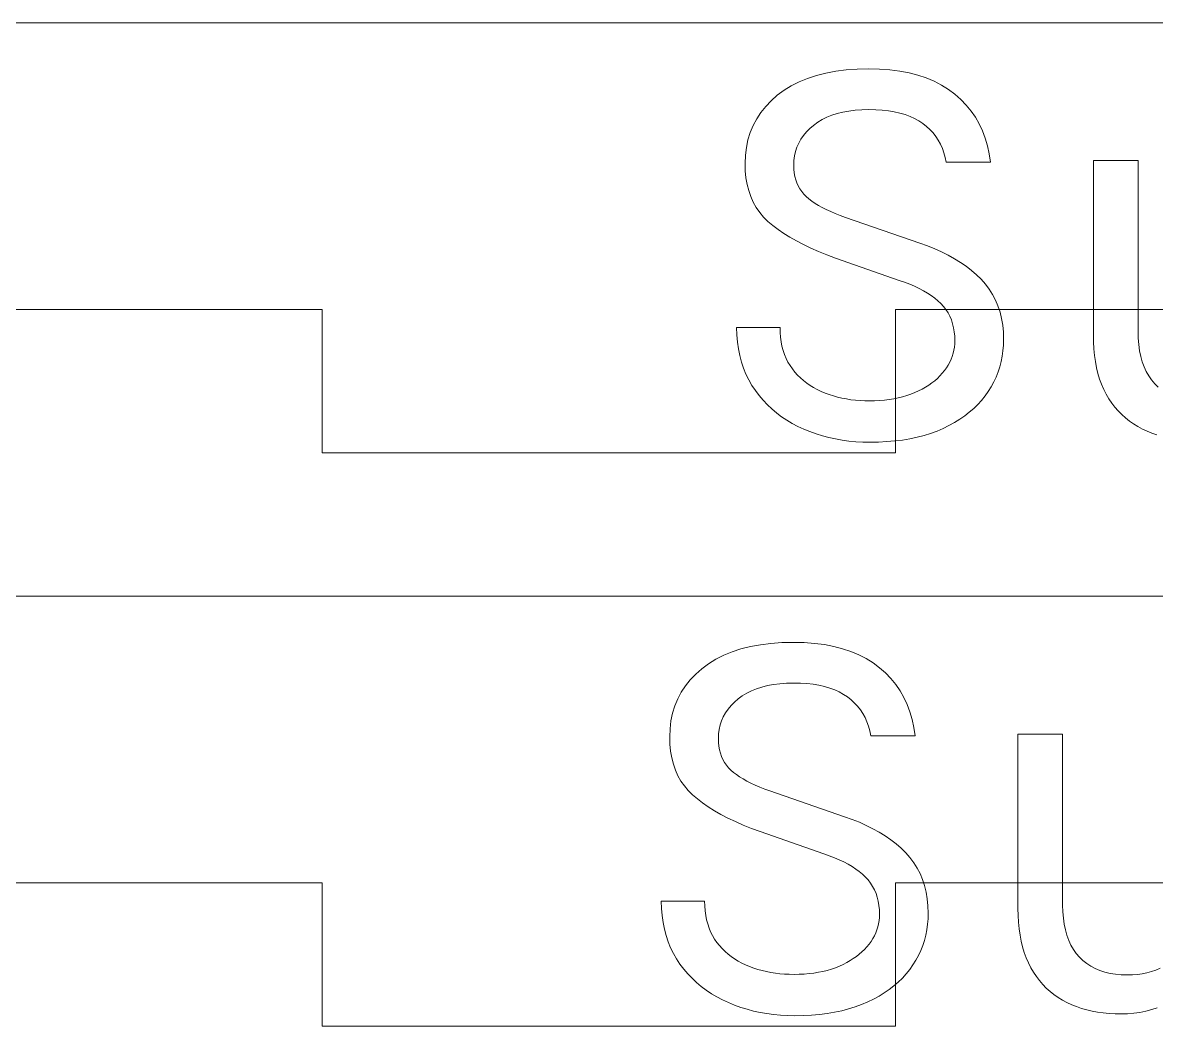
# Model space of a CAD drawing. Extents: x 0 to 393, y 0 to 389.
# Drawn here: x 23.73 to 47.46, y 344 to 365 of the extents above; entities that cross this region are included whole.
import ezdxf

# ---------------------------------------------------------------- set-up
doc = ezdxf.new("R2010")
doc.units = 0
doc.layers.get('0').update_dxf_attribs({"lineweight": 0})

msp = doc.modelspace()

# ---------------------------------------------------------------- linework, layer by layer
for p, q in [((138, 365), (6, 365)), ((40.748, 363.984), (40.968, 364.012)), ((40.968, 364.012), (41.199, 364.028)), ((41.199, 364.028), (41.442, 364.034)), ((41.442, 364.034), (41.442, 364.034)), ((41.442, 364.034), (41.667, 364.029)), ((41.667, 364.029), (41.883, 364.013)), ((41.883, 364.013), (42.088, 363.986)), ((39.981, 363.764), (40.156, 363.835)), ((40.156, 363.835), (40.342, 363.896)), ((40.342, 363.896), (40.539, 363.946)), ((40.539, 363.946), (40.748, 363.984)), ((42.088, 363.986), (42.283, 363.949)), ((42.283, 363.949), (42.468, 363.901)), ((42.468, 363.901), (42.643, 363.843)), ((42.643, 363.843), (42.808, 363.774)), ((42.808, 363.774), (42.963, 363.694)), ((39.525, 363.482), (39.666, 363.587)), ((39.666, 363.587), (39.818, 363.681)), ((39.818, 363.681), (39.981, 363.764)), ((42.963, 363.694), (43.107, 363.604)), ((43.107, 363.604), (43.242, 363.503)), ((39.282, 363.248), (39.397, 363.368)), ((39.397, 363.368), (39.525, 363.482)), ((43.242, 363.503), (43.366, 363.393)), ((43.366, 363.393), (43.479, 363.276)), ((39.093, 362.989), (39.181, 363.122)), ((39.181, 363.122), (39.282, 363.248)), ((40.668, 363.063), (40.562, 363.02)), ((40.781, 363.099), (40.668, 363.063)), ((40.9, 363.129), (40.781, 363.099)), ((41.025, 363.152), (40.9, 363.129)), ((41.158, 363.169), (41.025, 363.152)), ((41.297, 363.179), (41.158, 363.169)), ((41.442, 363.182), (41.297, 363.179)), ((41.585, 363.179), (41.442, 363.182)), ((41.442, 363.182), (41.442, 363.182)), ((41.721, 363.17), (41.585, 363.179)), ((41.851, 363.156), (41.721, 363.17)), ((41.974, 363.135), (41.851, 363.156)), ((42.091, 363.109), (41.974, 363.135)), ((42.201, 363.077), (42.091, 363.109)), ((42.304, 363.039), (42.201, 363.077)), ((43.479, 363.276), (43.581, 363.152)), ((43.581, 363.152), (43.672, 363.02)), ((38.958, 362.703), (39.019, 362.849)), ((39.019, 362.849), (39.093, 362.989)), ((40.284, 362.852), (40.205, 362.784)), ((40.37, 362.915), (40.284, 362.852)), ((40.463, 362.971), (40.37, 362.915)), ((40.562, 363.02), (40.463, 362.971)), ((42.4, 362.996), (42.304, 363.039)), ((42.49, 362.946), (42.4, 362.996)), ((42.573, 362.891), (42.49, 362.946)), ((42.65, 362.83), (42.573, 362.891)), ((42.72, 362.765), (42.65, 362.83)), ((43.672, 363.02), (43.752, 362.881)), ((43.752, 362.881), (43.821, 362.735)), ((38.911, 362.55), (38.958, 362.703)), ((40.073, 362.638), (40.019, 362.56)), ((40.135, 362.713), (40.073, 362.638)), ((40.205, 362.784), (40.135, 362.713)), ((42.785, 362.696), (42.72, 362.765)), ((42.843, 362.621), (42.785, 362.696)), ((42.895, 362.542), (42.843, 362.621)), ((43.821, 362.735), (43.879, 362.582)), ((38.857, 362.226), (38.877, 362.391)), ((38.877, 362.391), (38.911, 362.55)), ((39.936, 362.393), (39.907, 362.305)), ((39.974, 362.478), (39.936, 362.393)), ((40.019, 362.56), (39.974, 362.478)), ((42.941, 362.459), (42.895, 362.542)), ((42.98, 362.37), (42.941, 362.459)), ((43.014, 362.278), (42.98, 362.37)), ((43.879, 362.582), (43.926, 362.421)), ((43.926, 362.421), (43.961, 362.253)), ((38.85, 362.054), (38.857, 362.226)), ((39.874, 362.117), (39.87, 362.018)), ((39.887, 362.213), (39.874, 362.117)), ((39.907, 362.305), (39.887, 362.213)), ((43.041, 362.18), (43.014, 362.278)), ((43.062, 362.078), (43.041, 362.18)), ((43.961, 362.253), (43.986, 362.078)), ((46.14, 358.466), (46.14, 362.114)), ((46.14, 362.114), (47.076, 362.114)), ((47.076, 362.114), (47.076, 358.538)), ((38.855, 361.901), (38.85, 362.054)), ((38.85, 362.054), (38.85, 362.054)), ((38.869, 361.756), (38.855, 361.901)), ((39.87, 362.018), (39.87, 362.018)), ((39.87, 362.018), (39.873, 361.937)), ((39.873, 361.937), (39.88, 361.859)), ((43.986, 362.078), (43.062, 362.078)), ((43.986, 362.078), (43.986, 362.078)), ((38.893, 361.617), (38.869, 361.756)), ((39.88, 361.859), (39.893, 361.785)), ((39.893, 361.785), (39.912, 361.714)), ((39.912, 361.714), (39.935, 361.647)), ((39.935, 361.647), (39.964, 361.583)), ((38.927, 361.486), (38.893, 361.617)), ((38.97, 361.361), (38.927, 361.486)), ((39.964, 361.583), (39.998, 361.522)), ((39.998, 361.522), (40.037, 361.465)), ((40.037, 361.465), (40.081, 361.411)), ((40.081, 361.411), (40.131, 361.361)), ((39.023, 361.243), (38.97, 361.361)), ((39.085, 361.133), (39.023, 361.243)), ((40.131, 361.361), (40.186, 361.313)), ((40.186, 361.313), (40.247, 361.266)), ((40.247, 361.266), (40.314, 361.22)), ((40.314, 361.22), (40.387, 361.175)), ((40.387, 361.175), (40.466, 361.131)), ((39.157, 361.029), (39.085, 361.133)), ((39.239, 360.932), (39.157, 361.029)), ((39.33, 360.842), (39.239, 360.932)), ((40.466, 361.131), (40.551, 361.088)), ((40.551, 361.088), (40.642, 361.046)), ((40.642, 361.046), (40.739, 361.005)), ((40.739, 361.005), (40.841, 360.965)), ((40.841, 360.965), (40.95, 360.926)), ((40.95, 360.926), (40.95, 360.926)), ((40.95, 360.926), (42.51, 360.386)), ((39.431, 360.757), (39.33, 360.842)), ((39.54, 360.673), (39.431, 360.757)), ((39.659, 360.591), (39.54, 360.673)), ((39.787, 360.512), (39.659, 360.591)), ((39.924, 360.434), (39.787, 360.512)), ((40.07, 360.358), (39.924, 360.434)), ((40.225, 360.284), (40.07, 360.358)), ((40.39, 360.212), (40.225, 360.284)), ((40.563, 360.142), (40.39, 360.212)), ((42.51, 360.386), (42.669, 360.33)), ((42.669, 360.33), (42.82, 360.269)), ((42.82, 360.269), (42.965, 360.205)), ((40.746, 360.074), (40.563, 360.142)), ((42.078, 359.606), (40.746, 360.074)), ((42.965, 360.205), (43.104, 360.135)), ((43.104, 360.135), (43.235, 360.062)), ((43.235, 360.062), (43.36, 359.984)), ((43.36, 359.984), (43.478, 359.902)), ((43.478, 359.902), (43.589, 359.816)), ((43.589, 359.816), (43.693, 359.725)), ((42.19, 359.568), (42.078, 359.606)), ((42.078, 359.606), (42.078, 359.606)), ((42.297, 359.527), (42.19, 359.568)), ((42.398, 359.484), (42.297, 359.527)), ((43.693, 359.725), (43.791, 359.63)), ((43.791, 359.63), (43.88, 359.53)), ((43.88, 359.53), (43.961, 359.424)), ((42.494, 359.439), (42.398, 359.484)), ((42.584, 359.392), (42.494, 359.439)), ((42.668, 359.343), (42.584, 359.392)), ((42.746, 359.291), (42.668, 359.343)), ((42.819, 359.237), (42.746, 359.291)), ((43.961, 359.424), (44.031, 359.312)), ((44.031, 359.312), (44.092, 359.195)), ((42.886, 359.181), (42.819, 359.237)), ((42.948, 359.123), (42.886, 359.181)), ((43.004, 359.062), (42.948, 359.123)), ((43.054, 358.997), (43.004, 359.062)), ((44.092, 359.195), (44.144, 359.072)), ((44.144, 359.072), (44.187, 358.943)), ((18, 359), (30, 359)), ((30, 359), (30, 356)), ((42, 356), (42, 359)), ((42, 359), (54, 359)), ((43.098, 358.928), (43.054, 358.997)), ((43.136, 358.856), (43.098, 358.928)), ((43.169, 358.78), (43.136, 358.856)), ((44.187, 358.943), (44.22, 358.808)), ((44.22, 358.808), (44.243, 358.668)), ((38.676, 358.467), (38.67, 358.622)), ((38.67, 358.622), (38.67, 358.622)), ((38.67, 358.622), (39.582, 358.622)), ((39.582, 358.622), (39.585, 358.518)), ((43.195, 358.701), (43.169, 358.78)), ((43.216, 358.618), (43.195, 358.701)), ((43.23, 358.531), (43.216, 358.618)), ((44.243, 358.668), (44.257, 358.522)), ((38.69, 358.318), (38.676, 358.467)), ((38.711, 358.173), (38.69, 358.318)), ((39.585, 358.518), (39.592, 358.418)), ((39.592, 358.418), (39.605, 358.322)), ((39.605, 358.322), (39.623, 358.23)), ((43.239, 358.44), (43.23, 358.531)), ((43.242, 358.346), (43.239, 358.44)), ((43.24, 358.278), (43.242, 358.346)), ((43.242, 358.346), (43.242, 358.346)), ((44.257, 358.522), (44.262, 358.37)), ((44.262, 358.37), (44.259, 358.251)), ((44.262, 358.37), (44.262, 358.37)), ((46.143, 358.319), (46.14, 358.466)), ((46.14, 358.466), (46.14, 358.466)), ((46.14, 358.466), (46.14, 358.466)), ((46.151, 358.176), (46.143, 358.319)), ((47.076, 358.538), (47.08, 358.397)), ((47.08, 358.397), (47.09, 358.264)), ((38.739, 358.034), (38.711, 358.173)), ((39.623, 358.23), (39.647, 358.141)), ((39.647, 358.141), (39.675, 358.056)), ((43.187, 358.018), (43.207, 358.082)), ((43.207, 358.082), (43.222, 358.146)), ((43.222, 358.146), (43.233, 358.211)), ((43.233, 358.211), (43.24, 358.278)), ((44.249, 358.135), (44.233, 358.02)), ((44.259, 358.251), (44.249, 358.135)), ((46.164, 358.039), (46.151, 358.176)), ((47.09, 358.264), (47.108, 358.137)), ((47.108, 358.137), (47.132, 358.018)), ((38.775, 357.899), (38.739, 358.034)), ((38.818, 357.77), (38.775, 357.899)), ((39.675, 358.056), (39.708, 357.975)), ((39.708, 357.975), (39.747, 357.898)), ((39.747, 357.898), (39.791, 357.825)), ((43.102, 357.835), (43.135, 357.895)), ((43.135, 357.895), (43.163, 357.956)), ((43.163, 357.956), (43.187, 358.018)), ((44.211, 357.908), (44.182, 357.798)), ((44.233, 358.02), (44.211, 357.908)), ((46.183, 357.908), (46.164, 358.039)), ((46.208, 357.781), (46.183, 357.908)), ((47.132, 358.018), (47.164, 357.905)), ((47.164, 357.905), (47.202, 357.799)), ((38.869, 357.645), (38.818, 357.77)), ((38.927, 357.526), (38.869, 357.645)), ((39.791, 357.825), (39.84, 357.755)), ((39.84, 357.755), (39.893, 357.689)), ((39.893, 357.689), (39.95, 357.626)), ((39.95, 357.626), (40.01, 357.567)), ((42.875, 357.558), (42.928, 357.609)), ((42.928, 357.609), (42.977, 357.663)), ((42.977, 357.663), (43.023, 357.719)), ((43.023, 357.719), (43.065, 357.777)), ((43.065, 357.777), (43.102, 357.835)), ((44.146, 357.691), (44.105, 357.586)), ((44.182, 357.798), (44.146, 357.691)), ((46.237, 357.66), (46.208, 357.781)), ((46.272, 357.544), (46.237, 357.66)), ((47.202, 357.799), (47.248, 357.701)), ((47.248, 357.701), (47.301, 357.609)), ((47.301, 357.609), (47.36, 357.524)), ((38.993, 357.411), (38.927, 357.526)), ((39.066, 357.302), (38.993, 357.411)), ((40.01, 357.567), (40.073, 357.512)), ((40.073, 357.512), (40.14, 357.459)), ((40.14, 357.459), (40.21, 357.411)), ((40.21, 357.411), (40.284, 357.366)), ((40.284, 357.366), (40.36, 357.324)), ((42.555, 357.334), (42.627, 357.374)), ((42.627, 357.374), (42.694, 357.417)), ((42.694, 357.417), (42.758, 357.462)), ((42.758, 357.462), (42.819, 357.509)), ((42.819, 357.509), (42.875, 357.558)), ((44.002, 357.382), (43.941, 357.284)), ((44.057, 357.483), (44.002, 357.382)), ((44.105, 357.586), (44.057, 357.483)), ((46.313, 357.433), (46.272, 357.544)), ((46.359, 357.327), (46.313, 357.433)), ((47.36, 357.524), (47.427, 357.446)), ((47.427, 357.446), (47.5, 357.375)), ((39.145, 357.198), (39.066, 357.302)), ((39.229, 357.099), (39.145, 357.198)), ((40.36, 357.324), (40.44, 357.286)), ((40.44, 357.286), (40.524, 357.251)), ((40.524, 357.251), (40.61, 357.22)), ((40.61, 357.22), (40.698, 357.192)), ((40.698, 357.192), (40.787, 357.167)), ((40.787, 357.167), (40.877, 357.145)), ((40.877, 357.145), (40.97, 357.127)), ((40.97, 357.127), (41.063, 357.112)), ((41.868, 357.114), (41.964, 357.13)), ((41.964, 357.13), (42.057, 357.149)), ((42.057, 357.149), (42.148, 357.171)), ((42.148, 357.171), (42.235, 357.197)), ((42.235, 357.197), (42.32, 357.227)), ((42.32, 357.227), (42.402, 357.26)), ((42.402, 357.26), (42.481, 357.296)), ((42.481, 357.296), (42.555, 357.334)), ((43.874, 357.189), (43.8, 357.098)), ((43.941, 357.284), (43.874, 357.189)), ((46.41, 357.227), (46.359, 357.327)), ((46.466, 357.132), (46.41, 357.227)), ((46.527, 357.041), (46.466, 357.132)), ((39.319, 357.005), (39.229, 357.099)), ((39.413, 356.917), (39.319, 357.005)), ((39.512, 356.833), (39.413, 356.917)), ((41.063, 357.112), (41.159, 357.101)), ((41.159, 357.101), (41.256, 357.093)), ((41.256, 357.093), (41.354, 357.088)), ((41.354, 357.088), (41.454, 357.086)), ((41.454, 357.086), (41.562, 357.088)), ((41.454, 357.086), (41.454, 357.086)), ((41.562, 357.088), (41.667, 357.093)), ((41.667, 357.093), (41.769, 357.102)), ((41.769, 357.102), (41.868, 357.114)), ((43.636, 356.927), (43.544, 356.848)), ((43.721, 357.01), (43.636, 356.927)), ((43.8, 357.098), (43.721, 357.01)), ((46.591, 356.956), (46.527, 357.041)), ((46.661, 356.876), (46.591, 356.956)), ((39.615, 356.755), (39.512, 356.833)), ((39.724, 356.682), (39.615, 356.755)), ((39.838, 356.615), (39.724, 356.682)), ((43.343, 356.701), (43.233, 356.633)), ((43.447, 356.772), (43.343, 356.701)), ((43.544, 356.848), (43.447, 356.772)), ((46.734, 356.8), (46.661, 356.876)), ((46.812, 356.73), (46.734, 356.8)), ((46.894, 356.664), (46.812, 356.73)), ((46.98, 356.604), (46.894, 356.664)), ((39.956, 356.552), (39.838, 356.615)), ((40.08, 356.495), (39.956, 356.552)), ((40.207, 356.443), (40.08, 356.495)), ((40.337, 356.397), (40.207, 356.443)), ((42.868, 356.455), (42.735, 356.406)), ((42.996, 356.51), (42.868, 356.455)), ((43.118, 356.57), (42.996, 356.51)), ((43.233, 356.633), (43.118, 356.57)), ((47.071, 356.548), (46.98, 356.604)), ((47.166, 356.498), (47.071, 356.548)), ((47.265, 356.452), (47.166, 356.498)), ((47.367, 356.412), (47.265, 356.452)), ((40.469, 356.356), (40.337, 356.397)), ((40.604, 356.32), (40.469, 356.356)), ((40.742, 356.29), (40.604, 356.32)), ((40.881, 356.266), (40.742, 356.29)), ((41.024, 356.247), (40.881, 356.266)), ((41.169, 356.233), (41.024, 356.247)), ((41.316, 356.225), (41.169, 356.233)), ((41.466, 356.222), (41.316, 356.225)), ((41.644, 356.225), (41.466, 356.222)), ((41.466, 356.222), (41.466, 356.222)), ((41.466, 356.222), (41.466, 356.222)), ((41.817, 356.234), (41.644, 356.225)), ((41.984, 356.248), (41.817, 356.234)), ((42.146, 356.268), (41.984, 356.248)), ((42.302, 356.294), (42.146, 356.268)), ((42.452, 356.326), (42.302, 356.294)), ((42.596, 356.363), (42.452, 356.326)), ((42.735, 356.406), (42.596, 356.363)), ((47.472, 356.376), (47.367, 356.412)), ((30, 356), (42, 356)), ((138, 353), (6, 353)), ((38.764, 351.896), (38.961, 351.946)), ((38.961, 351.946), (39.17, 351.984)), ((39.17, 351.984), (39.39, 352.012)), ((39.39, 352.012), (39.621, 352.028)), ((39.621, 352.028), (39.864, 352.034)), ((39.864, 352.034), (39.864, 352.034)), ((39.864, 352.034), (40.089, 352.029)), ((40.089, 352.029), (40.305, 352.013)), ((40.305, 352.013), (40.51, 351.986)), ((40.51, 351.986), (40.705, 351.949)), ((40.705, 351.949), (40.89, 351.901)), ((38.088, 351.587), (38.24, 351.681)), ((38.24, 351.681), (38.403, 351.764)), ((38.403, 351.764), (38.578, 351.835)), ((38.578, 351.835), (38.764, 351.896)), ((40.89, 351.901), (41.065, 351.843)), ((41.065, 351.843), (41.23, 351.774)), ((41.23, 351.774), (41.385, 351.694)), ((41.385, 351.694), (41.529, 351.604)), ((37.819, 351.368), (37.947, 351.482)), ((37.947, 351.482), (38.088, 351.587)), ((41.529, 351.604), (41.664, 351.503)), ((41.664, 351.503), (41.788, 351.393)), ((37.603, 351.122), (37.704, 351.248)), ((37.704, 351.248), (37.819, 351.368)), ((41.788, 351.393), (41.901, 351.276)), ((41.901, 351.276), (42.003, 351.152)), ((37.441, 350.849), (37.515, 350.989)), ((37.515, 350.989), (37.603, 351.122)), ((38.885, 350.971), (38.792, 350.915)), ((38.984, 351.02), (38.885, 350.971)), ((39.09, 351.063), (38.984, 351.02)), ((39.203, 351.099), (39.09, 351.063)), ((39.322, 351.129), (39.203, 351.099)), ((39.447, 351.152), (39.322, 351.129)), ((39.58, 351.169), (39.447, 351.152)), ((39.718, 351.179), (39.58, 351.169)), ((39.864, 351.182), (39.718, 351.179)), ((40.007, 351.179), (39.864, 351.182)), ((39.864, 351.182), (39.864, 351.182)), ((40.143, 351.17), (40.007, 351.179)), ((40.273, 351.156), (40.143, 351.17)), ((40.396, 351.135), (40.273, 351.156)), ((40.513, 351.109), (40.396, 351.135)), ((40.623, 351.077), (40.513, 351.109)), ((40.726, 351.039), (40.623, 351.077)), ((40.822, 350.996), (40.726, 351.039)), ((40.912, 350.946), (40.822, 350.996)), ((42.003, 351.152), (42.094, 351.02)), ((42.094, 351.02), (42.174, 350.881)), ((37.38, 350.703), (37.441, 350.849)), ((38.627, 350.784), (38.557, 350.713)), ((38.706, 350.852), (38.627, 350.784)), ((38.792, 350.915), (38.706, 350.852)), ((40.995, 350.891), (40.912, 350.946)), ((41.072, 350.83), (40.995, 350.891)), ((41.142, 350.765), (41.072, 350.83)), ((41.207, 350.696), (41.142, 350.765)), ((42.174, 350.881), (42.243, 350.735)), ((42.243, 350.735), (42.301, 350.582)), ((37.299, 350.391), (37.333, 350.55)), ((37.333, 350.55), (37.38, 350.703)), ((38.441, 350.56), (38.395, 350.478)), ((38.495, 350.638), (38.441, 350.56)), ((38.557, 350.713), (38.495, 350.638)), ((41.265, 350.621), (41.207, 350.696)), ((41.317, 350.542), (41.265, 350.621)), ((41.363, 350.459), (41.317, 350.542)), ((42.301, 350.582), (42.348, 350.421)), ((37.279, 350.226), (37.299, 350.391)), ((38.329, 350.305), (38.309, 350.213)), ((38.358, 350.393), (38.329, 350.305)), ((38.395, 350.478), (38.358, 350.393)), ((41.402, 350.37), (41.363, 350.459)), ((41.436, 350.278), (41.402, 350.37)), ((41.463, 350.18), (41.436, 350.278)), ((42.348, 350.421), (42.383, 350.253)), ((42.383, 350.253), (42.408, 350.078)), ((37.272, 350.054), (37.279, 350.226)), ((37.277, 349.901), (37.272, 350.054)), ((37.272, 350.054), (37.272, 350.054)), ((38.296, 350.117), (38.292, 350.018)), ((38.292, 350.018), (38.292, 350.018)), ((38.292, 350.018), (38.295, 349.937)), ((38.309, 350.213), (38.296, 350.117)), ((41.484, 350.078), (41.463, 350.18)), ((42.408, 350.078), (41.484, 350.078)), ((42.408, 350.078), (42.408, 350.078)), ((44.562, 346.466), (44.562, 350.114)), ((44.562, 350.114), (45.498, 350.114)), ((45.498, 350.114), (45.498, 346.538)), ((37.291, 349.756), (37.277, 349.901)), ((38.295, 349.937), (38.302, 349.859)), ((38.302, 349.859), (38.315, 349.785)), ((38.315, 349.785), (38.334, 349.714)), ((37.315, 349.617), (37.291, 349.756)), ((37.349, 349.486), (37.315, 349.617)), ((38.334, 349.714), (38.357, 349.647)), ((38.357, 349.647), (38.386, 349.583)), ((38.386, 349.583), (38.42, 349.522)), ((37.392, 349.361), (37.349, 349.486)), ((37.445, 349.243), (37.392, 349.361)), ((38.42, 349.522), (38.459, 349.465)), ((38.459, 349.465), (38.503, 349.411)), ((38.503, 349.411), (38.553, 349.361)), ((38.553, 349.361), (38.608, 349.313)), ((38.608, 349.313), (38.669, 349.266)), ((37.507, 349.133), (37.445, 349.243)), ((37.579, 349.029), (37.507, 349.133)), ((38.669, 349.266), (38.736, 349.22)), ((38.736, 349.22), (38.809, 349.175)), ((38.809, 349.175), (38.888, 349.131)), ((38.888, 349.131), (38.973, 349.088)), ((38.973, 349.088), (39.064, 349.046)), ((37.661, 348.932), (37.579, 349.029)), ((37.752, 348.842), (37.661, 348.932)), ((37.853, 348.757), (37.752, 348.842)), ((39.064, 349.046), (39.161, 349.005)), ((39.161, 349.005), (39.263, 348.965)), ((39.263, 348.965), (39.372, 348.926)), ((39.372, 348.926), (39.372, 348.926)), ((39.372, 348.926), (40.932, 348.386)), ((37.962, 348.673), (37.853, 348.757)), ((38.081, 348.591), (37.962, 348.673)), ((38.209, 348.512), (38.081, 348.591)), ((38.346, 348.434), (38.209, 348.512)), ((38.492, 348.358), (38.346, 348.434)), ((38.647, 348.284), (38.492, 348.358)), ((40.932, 348.386), (41.091, 348.33)), ((38.812, 348.212), (38.647, 348.284)), ((38.985, 348.142), (38.812, 348.212)), ((39.168, 348.074), (38.985, 348.142)), ((41.091, 348.33), (41.242, 348.269)), ((41.242, 348.269), (41.387, 348.205)), ((41.387, 348.205), (41.526, 348.135)), ((41.526, 348.135), (41.657, 348.062)), ((40.5, 347.606), (39.168, 348.074)), ((41.657, 348.062), (41.782, 347.984)), ((41.782, 347.984), (41.9, 347.902)), ((41.9, 347.902), (42.011, 347.816)), ((42.011, 347.816), (42.115, 347.725)), ((42.115, 347.725), (42.213, 347.63)), ((40.612, 347.568), (40.5, 347.606)), ((40.5, 347.606), (40.5, 347.606)), ((40.719, 347.527), (40.612, 347.568)), ((40.82, 347.484), (40.719, 347.527)), ((40.916, 347.439), (40.82, 347.484)), ((41.006, 347.392), (40.916, 347.439)), ((42.213, 347.63), (42.302, 347.53)), ((42.302, 347.53), (42.383, 347.424)), ((42.383, 347.424), (42.453, 347.312)), ((41.09, 347.343), (41.006, 347.392)), ((41.168, 347.291), (41.09, 347.343)), ((41.241, 347.237), (41.168, 347.291)), ((41.308, 347.181), (41.241, 347.237)), ((41.37, 347.123), (41.308, 347.181)), ((42.453, 347.312), (42.514, 347.195)), ((42.514, 347.195), (42.566, 347.072)), ((18, 347), (30, 347)), ((30, 347), (30, 344)), ((41.426, 347.062), (41.37, 347.123)), ((41.476, 346.997), (41.426, 347.062)), ((41.52, 346.928), (41.476, 346.997)), ((41.558, 346.856), (41.52, 346.928)), ((42, 344), (42, 347)), ((42, 347), (54, 347)), ((42.566, 347.072), (42.609, 346.943)), ((42.609, 346.943), (42.642, 346.808)), ((41.591, 346.78), (41.558, 346.856)), ((41.617, 346.701), (41.591, 346.78)), ((41.638, 346.618), (41.617, 346.701)), ((42.642, 346.808), (42.665, 346.668)), ((37.098, 346.467), (37.092, 346.622)), ((37.092, 346.622), (37.092, 346.622)), ((37.092, 346.622), (38.004, 346.622)), ((37.112, 346.318), (37.098, 346.467)), ((38.004, 346.622), (38.007, 346.518)), ((38.007, 346.518), (38.014, 346.418)), ((41.652, 346.531), (41.638, 346.618)), ((41.661, 346.44), (41.652, 346.531)), ((42.665, 346.668), (42.679, 346.522)), ((42.679, 346.522), (42.684, 346.37)), ((44.565, 346.319), (44.562, 346.466)), ((44.562, 346.466), (44.562, 346.466)), ((44.562, 346.466), (44.562, 346.466)), ((45.498, 346.538), (45.502, 346.397)), ((37.133, 346.173), (37.112, 346.318)), ((38.014, 346.418), (38.027, 346.322)), ((38.027, 346.322), (38.045, 346.23)), ((38.045, 346.23), (38.069, 346.141)), ((41.644, 346.146), (41.655, 346.211)), ((41.655, 346.211), (41.662, 346.278)), ((41.664, 346.346), (41.661, 346.44)), ((41.662, 346.278), (41.664, 346.346)), ((41.664, 346.346), (41.664, 346.346)), ((42.681, 346.251), (42.671, 346.135)), ((42.684, 346.37), (42.681, 346.251)), ((42.684, 346.37), (42.684, 346.37)), ((44.573, 346.176), (44.565, 346.319)), ((45.502, 346.397), (45.512, 346.264)), ((45.512, 346.264), (45.53, 346.137)), ((37.161, 346.034), (37.133, 346.173)), ((37.197, 345.899), (37.161, 346.034)), ((38.069, 346.141), (38.097, 346.056)), ((38.097, 346.056), (38.13, 345.975)), ((38.13, 345.975), (38.169, 345.898)), ((41.585, 345.956), (41.609, 346.018)), ((41.609, 346.018), (41.629, 346.082)), ((41.629, 346.082), (41.644, 346.146)), ((42.655, 346.02), (42.633, 345.908)), ((42.671, 346.135), (42.655, 346.02)), ((44.586, 346.039), (44.573, 346.176)), ((44.605, 345.908), (44.586, 346.039)), ((45.53, 346.137), (45.554, 346.018)), ((45.554, 346.018), (45.586, 345.905)), ((37.24, 345.77), (37.197, 345.899)), ((37.291, 345.645), (37.24, 345.77)), ((38.169, 345.898), (38.213, 345.825)), ((38.213, 345.825), (38.262, 345.755)), ((38.262, 345.755), (38.315, 345.689)), ((41.445, 345.719), (41.487, 345.777)), ((41.487, 345.777), (41.524, 345.835)), ((41.524, 345.835), (41.557, 345.895)), ((41.557, 345.895), (41.585, 345.956)), ((42.604, 345.798), (42.568, 345.691)), ((42.633, 345.908), (42.604, 345.798)), ((44.63, 345.781), (44.605, 345.908)), ((44.659, 345.66), (44.63, 345.781)), ((45.586, 345.905), (45.624, 345.799)), ((45.624, 345.799), (45.67, 345.701)), ((37.349, 345.526), (37.291, 345.645)), ((37.415, 345.411), (37.349, 345.526)), ((38.315, 345.689), (38.372, 345.626)), ((38.372, 345.626), (38.432, 345.567)), ((38.432, 345.567), (38.495, 345.512)), ((38.495, 345.512), (38.562, 345.459)), ((41.18, 345.462), (41.241, 345.509)), ((41.241, 345.509), (41.297, 345.558)), ((41.297, 345.558), (41.35, 345.609)), ((41.35, 345.609), (41.399, 345.663)), ((41.399, 345.663), (41.445, 345.719)), ((42.527, 345.586), (42.479, 345.483)), ((42.568, 345.691), (42.527, 345.586)), ((44.694, 345.544), (44.659, 345.66)), ((44.735, 345.433), (44.694, 345.544)), ((45.67, 345.701), (45.723, 345.609)), ((45.723, 345.609), (45.782, 345.524)), ((45.782, 345.524), (45.849, 345.446)), ((37.488, 345.302), (37.415, 345.411)), ((37.567, 345.198), (37.488, 345.302)), ((38.562, 345.459), (38.632, 345.411)), ((38.632, 345.411), (38.706, 345.366)), ((38.706, 345.366), (38.782, 345.324)), ((38.782, 345.324), (38.862, 345.286)), ((38.862, 345.286), (38.946, 345.251)), ((40.824, 345.26), (40.903, 345.296)), ((40.903, 345.296), (40.977, 345.334)), ((40.977, 345.334), (41.049, 345.374)), ((41.049, 345.374), (41.116, 345.417)), ((41.116, 345.417), (41.18, 345.462)), ((42.363, 345.284), (42.296, 345.189)), ((42.424, 345.382), (42.363, 345.284)), ((42.479, 345.483), (42.424, 345.382)), ((44.781, 345.327), (44.735, 345.433)), ((44.832, 345.227), (44.781, 345.327)), ((45.849, 345.446), (45.922, 345.375)), ((45.922, 345.375), (46.002, 345.312)), ((46.002, 345.312), (46.087, 345.256)), ((37.651, 345.099), (37.567, 345.198)), ((37.741, 345.005), (37.651, 345.099)), ((38.946, 345.251), (39.032, 345.22)), ((39.032, 345.22), (39.12, 345.192)), ((39.12, 345.192), (39.209, 345.167)), ((39.209, 345.167), (39.299, 345.145)), ((39.299, 345.145), (39.392, 345.127)), ((39.392, 345.127), (39.485, 345.112)), ((39.485, 345.112), (39.581, 345.101)), ((39.581, 345.101), (39.678, 345.093)), ((39.678, 345.093), (39.776, 345.088)), ((39.776, 345.088), (39.876, 345.086)), ((39.876, 345.086), (39.984, 345.088)), ((39.876, 345.086), (39.876, 345.086)), ((39.984, 345.088), (40.089, 345.093)), ((40.089, 345.093), (40.191, 345.102)), ((40.191, 345.102), (40.29, 345.114)), ((40.29, 345.114), (40.386, 345.13)), ((40.386, 345.13), (40.479, 345.149)), ((40.479, 345.149), (40.57, 345.171)), ((40.57, 345.171), (40.657, 345.197)), ((40.657, 345.197), (40.742, 345.227)), ((40.742, 345.227), (40.824, 345.26)), ((42.222, 345.098), (42.143, 345.01)), ((42.296, 345.189), (42.222, 345.098)), ((44.888, 345.132), (44.832, 345.227)), ((44.949, 345.041), (44.888, 345.132)), ((45.013, 344.956), (44.949, 345.041)), ((46.087, 345.256), (46.178, 345.208)), ((46.178, 345.208), (46.276, 345.167)), ((46.276, 345.167), (46.379, 345.134)), ((46.379, 345.134), (46.489, 345.107)), ((46.489, 345.107), (46.605, 345.089)), ((46.605, 345.089), (46.726, 345.078)), ((46.726, 345.078), (46.854, 345.074)), ((46.854, 345.074), (46.961, 345.077)), ((46.854, 345.074), (46.854, 345.074)), ((46.961, 345.077), (47.064, 345.086)), ((47.064, 345.086), (47.165, 345.1)), ((47.165, 345.1), (47.263, 345.12)), ((47.263, 345.12), (47.359, 345.146)), ((47.359, 345.146), (47.451, 345.178)), ((47.451, 345.178), (47.541, 345.215)), ((37.835, 344.917), (37.741, 345.005)), ((37.934, 344.833), (37.835, 344.917)), ((38.037, 344.755), (37.934, 344.833)), ((41.966, 344.848), (41.869, 344.772)), ((42.058, 344.927), (41.966, 344.848)), ((42.143, 345.01), (42.058, 344.927)), ((45.083, 344.876), (45.013, 344.956)), ((45.156, 344.8), (45.083, 344.876)), ((45.234, 344.73), (45.156, 344.8)), ((38.146, 344.682), (38.037, 344.755)), ((38.26, 344.615), (38.146, 344.682)), ((38.378, 344.552), (38.26, 344.615)), ((38.502, 344.495), (38.378, 344.552)), ((41.54, 344.57), (41.418, 344.51)), ((41.655, 344.633), (41.54, 344.57)), ((41.765, 344.701), (41.655, 344.633)), ((41.869, 344.772), (41.765, 344.701)), ((45.316, 344.664), (45.234, 344.73)), ((45.402, 344.604), (45.316, 344.664)), ((45.493, 344.548), (45.402, 344.604)), ((38.629, 344.443), (38.502, 344.495)), ((38.759, 344.397), (38.629, 344.443)), ((38.891, 344.356), (38.759, 344.397)), ((39.026, 344.32), (38.891, 344.356)), ((39.164, 344.29), (39.026, 344.32)), ((40.874, 344.326), (40.724, 344.294)), ((41.018, 344.363), (40.874, 344.326)), ((41.157, 344.406), (41.018, 344.363)), ((41.29, 344.455), (41.157, 344.406)), ((41.418, 344.51), (41.29, 344.455)), ((45.588, 344.498), (45.493, 344.548)), ((45.687, 344.452), (45.588, 344.498)), ((45.789, 344.412), (45.687, 344.452)), ((45.894, 344.376), (45.789, 344.412)), ((46.003, 344.344), (45.894, 344.376)), ((46.114, 344.318), (46.003, 344.344)), ((46.23, 344.296), (46.114, 344.318)), ((47.241, 344.316), (47.116, 344.291)), ((47.362, 344.349), (47.241, 344.316)), ((47.479, 344.389), (47.362, 344.349)), ((39.303, 344.266), (39.164, 344.29)), ((39.446, 344.247), (39.303, 344.266)), ((39.591, 344.233), (39.446, 344.247)), ((39.738, 344.225), (39.591, 344.233)), ((39.888, 344.222), (39.738, 344.225)), ((40.066, 344.225), (39.888, 344.222)), ((39.888, 344.222), (39.888, 344.222)), ((39.888, 344.222), (39.888, 344.222)), ((40.239, 344.234), (40.066, 344.225)), ((40.406, 344.248), (40.239, 344.234)), ((40.568, 344.268), (40.406, 344.248)), ((40.724, 344.294), (40.568, 344.268)), ((46.348, 344.28), (46.23, 344.296)), ((46.469, 344.268), (46.348, 344.28)), ((46.594, 344.26), (46.469, 344.268)), ((46.722, 344.258), (46.594, 344.26)), ((46.857, 344.262), (46.722, 344.258)), ((46.722, 344.258), (46.722, 344.258)), ((46.989, 344.273), (46.857, 344.262)), ((47.116, 344.291), (46.989, 344.273)), ((30, 344), (42, 344))]:
    msp.add_line(p, q)

doc.saveas('drawing.dxf')
